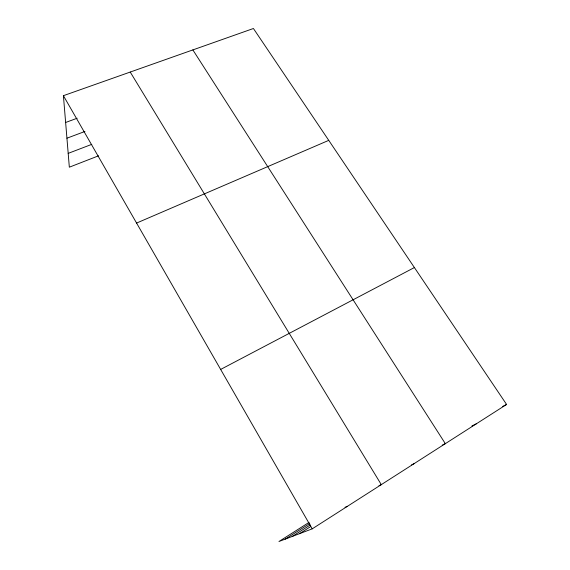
<?xml version="1.0" encoding="UTF-8"?>
<svg xmlns="http://www.w3.org/2000/svg" width="570" height="570" viewBox="0 0 570 570"><rect width="100%" height="100%" fill="white"/><g stroke="black" fill="none" stroke-linecap="round" stroke-linejoin="round"><path stroke-width="0.85" d="M299.556 533.663L310.664 526.573M309.125 522.334L278.958 541.5L312.218 528.846L506.588 404.458L253.422 28.5L63.413 95.682L69.333 167.188L98.525 155.824M285.257 539.106L309.724 523.538M292.239 536.448L310.215 524.991M220.654 369.431L414.39 267.551M502.64 406.453L506.588 404.458M471.903 425.982L476.527 423.695M442.234 445.149L445.334 443.652L192.859 49.911M411.583 464.849L413.92 463.759M378.979 485.668L381.301 484.635L130.231 72.055M136.586 223.062L328.748 140.363M345.007 507.328L347.429 506.31M68.186 153.373L91.791 144.345M66.932 138.197L84.951 131.449M65.636 122.472L77.178 118.232M63.413 95.682L312.218 528.846"/></g></svg>
